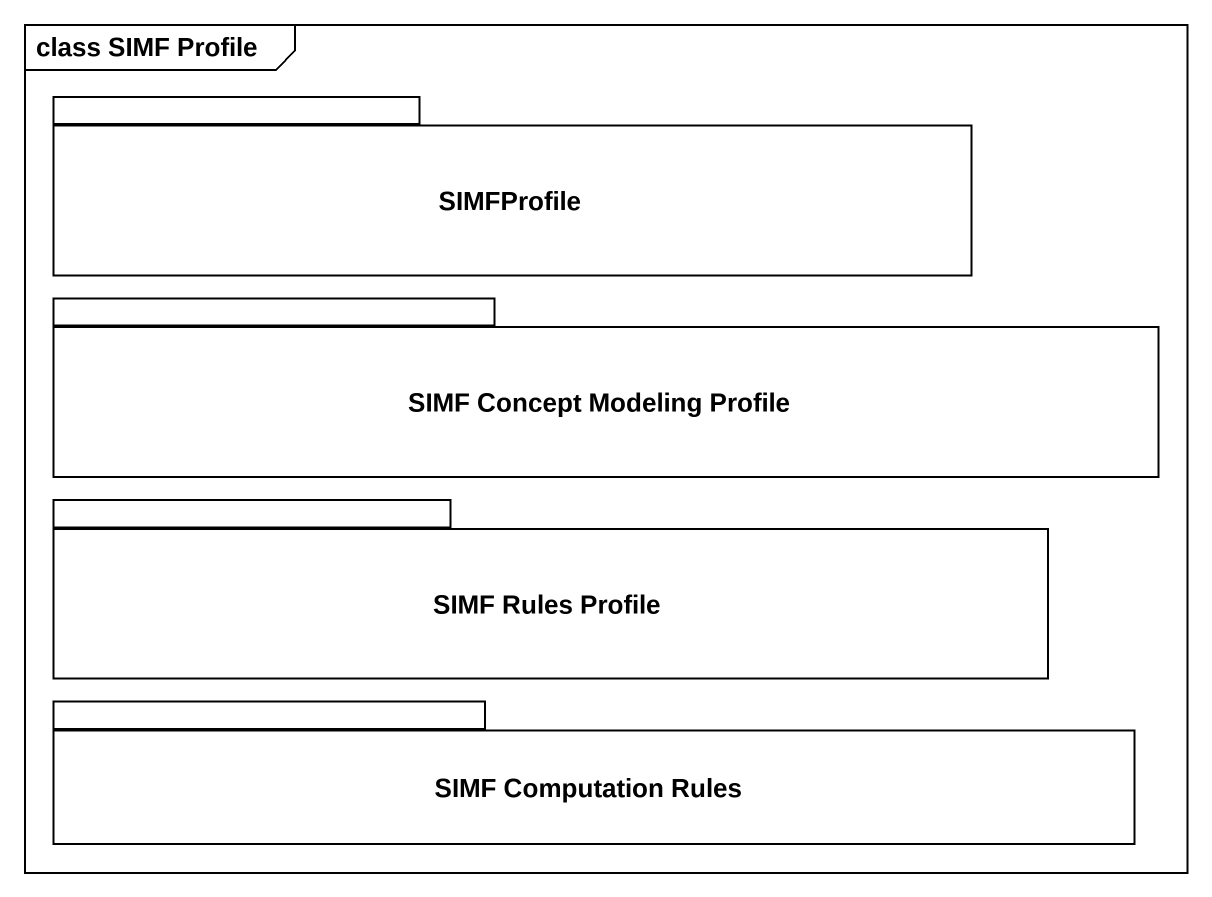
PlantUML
@startuml
mainframe class SIMF Profile
package SIMFProfile {
}
package "SIMF Concept Modeling Profile" as SIMF_Concept_Modeling {
}
package "SIMF Rules Profile" as SIMF_Rules_Profile {
}
package "SIMF Computation Rules" as SIMF_Computation_Rules {
}
@enduml
